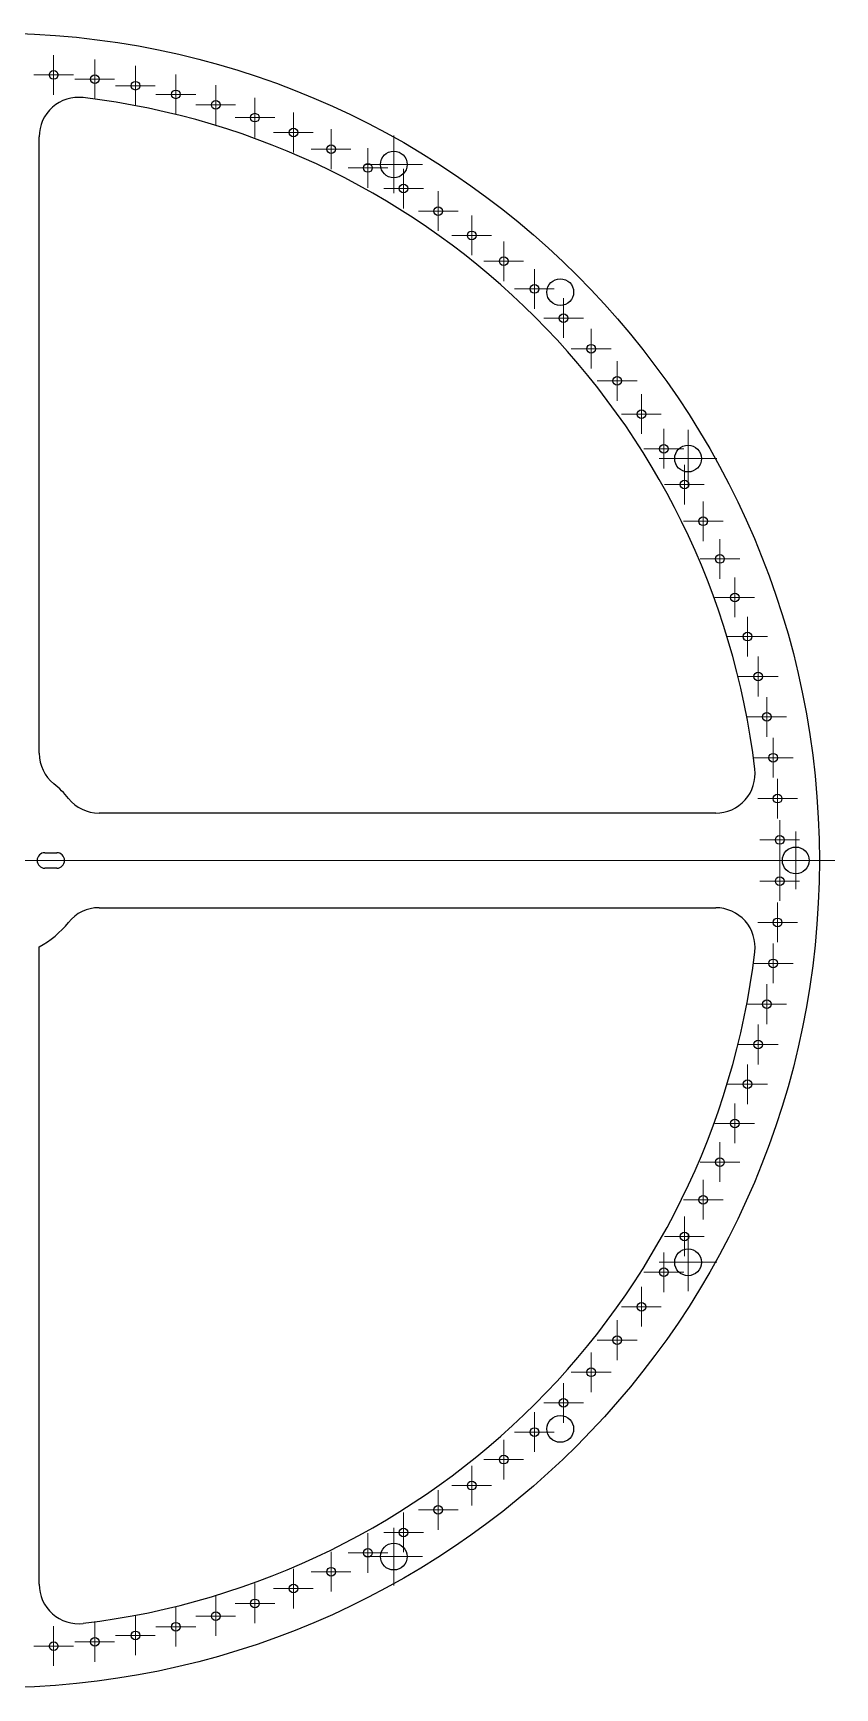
# Model space of a CAD drawing. Header units: inches. Extents: x 0 to 10.7, y 13.3 to 24.
# Drawn here: x 5.58 to 10.67, y 13.43 to 23.93 of the extents above; entities that cross this region are included whole.
import ezdxf

# ---------------------------------------------------------------- set-up
doc = ezdxf.new("R2010")
doc.units = ezdxf.units.IN
doc.header["$MEASUREMENT"] = 0

# ---------------------------------------------------------------- blocks, each defined once
blk = doc.blocks.new('SW_CENTERMARKSYMBOL_0')
at = {"color": 0, "linetype": 'Continuous', "lineweight": 18}
blk.add_line((0.197, 0), (5.348, 0), dxfattribs=at)
blk = doc.blocks.new('SW_CENTERMARKSYMBOL_1')
at = {"color": 0, "linetype": 'Continuous', "lineweight": 18}
for p, q in [((0, 0.098), (0, 0.183)), ((-0.098, 0), (-0.183, 0)), ((0, 0), (-0.098, 0)), ((0, 0), (0, 0.098)), ((0, 0), (0, -0.098)), ((0, 0), (0.098, 0)), ((0.098, 0), (0.183, 0)), ((0, -0.098), (0, -0.183))]:
    blk.add_line(p, q, dxfattribs=at)
blk = doc.blocks.new('SW_CENTERMARKSYMBOL_2')
at = {"color": 0, "linetype": 'Continuous', "lineweight": 18}
for p, q in [((0, 0.098), (0, 0.183)), ((-0.098, 0), (-0.183, 0)), ((0, 0), (-0.098, 0)), ((0, 0), (0, 0.098)), ((0, 0), (0, -0.098)), ((0, 0), (0.098, 0)), ((0.098, 0), (0.183, 0)), ((0, -0.098), (0, -0.183))]:
    blk.add_line(p, q, dxfattribs=at)
blk = doc.blocks.new('SW_CENTERMARKSYMBOL_3')
at = {"color": 0, "linetype": 'Continuous', "lineweight": 18}
for p, q in [((0, 0.098), (0, 0.183)), ((-0.098, 0), (-0.183, 0)), ((0, 0), (-0.098, 0)), ((0, 0), (0, 0.098)), ((0, 0), (0, -0.098)), ((0, 0), (0.098, 0)), ((0.098, 0), (0.183, 0)), ((0, -0.098), (0, -0.183))]:
    blk.add_line(p, q, dxfattribs=at)
blk = doc.blocks.new('SW_CENTERMARKSYMBOL_10')
at = {"color": 0, "linetype": 'Continuous', "lineweight": 18}
for p, q in [((0, 0.098), (0, 0.183)), ((-0.098, 0), (-0.183, 0)), ((0, 0), (-0.098, 0)), ((0, 0), (0, 0.098)), ((0, 0), (0, -0.098)), ((0, 0), (0.098, 0)), ((0.098, 0), (0.183, 0)), ((0, -0.098), (0, -0.183))]:
    blk.add_line(p, q, dxfattribs=at)
blk = doc.blocks.new('SW_CENTERMARKSYMBOL_11')
at = {"color": 0, "linetype": 'Continuous', "lineweight": 18}
for p, q in [((0, 0.098), (0, 0.183)), ((-0.098, 0), (-0.183, 0)), ((0, 0), (-0.098, 0)), ((0, 0), (0, 0.098)), ((0, 0), (0, -0.098)), ((0, 0), (0.098, 0)), ((0.098, 0), (0.183, 0)), ((0, -0.098), (0, -0.183))]:
    blk.add_line(p, q, dxfattribs=at)
blk = doc.blocks.new('SW_CENTERMARKSYMBOL_43')
at = {"color": 0, "linetype": 'Continuous', "lineweight": 18}
for p, q in [((0, 0.098), (0, 0.126)), ((-0.098, 0), (-0.126, 0)), ((0, 0), (-0.098, 0)), ((0, 0), (0, 0.098)), ((0, 0), (0, -0.098)), ((0, 0), (0.098, 0)), ((0.098, 0), (0.126, 0)), ((0, -0.098), (0, -0.126))]:
    blk.add_line(p, q, dxfattribs=at)
blk = doc.blocks.new('SW_CENTERMARKSYMBOL_44')
at = {"color": 0, "linetype": 'Continuous', "lineweight": 18}
for p, q in [((0, 0.098), (0, 0.126)), ((-0.098, 0), (-0.126, 0)), ((0, 0), (-0.098, 0)), ((0, 0), (0, 0.098)), ((0, 0), (0, -0.098)), ((0, 0), (0.098, 0)), ((0.098, 0), (0.126, 0)), ((0, -0.098), (0, -0.126))]:
    blk.add_line(p, q, dxfattribs=at)
blk = doc.blocks.new('SW_CENTERMARKSYMBOL_45')
at = {"color": 0, "linetype": 'Continuous', "lineweight": 18}
for p, q in [((0, 0.098), (0, 0.126)), ((-0.098, 0), (-0.126, 0)), ((0, 0), (-0.098, 0)), ((0, 0), (0, 0.098)), ((0, 0), (0, -0.098)), ((0, 0), (0.098, 0)), ((0.098, 0), (0.126, 0)), ((0, -0.098), (0, -0.126))]:
    blk.add_line(p, q, dxfattribs=at)
blk = doc.blocks.new('SW_CENTERMARKSYMBOL_46')
at = {"color": 0, "linetype": 'Continuous', "lineweight": 18}
for p, q in [((0, 0.098), (0, 0.126)), ((-0.098, 0), (-0.126, 0)), ((0, 0), (-0.098, 0)), ((0, 0), (0, 0.098)), ((0, 0), (0, -0.098)), ((0, 0), (0.098, 0)), ((0.098, 0), (0.126, 0)), ((0, -0.098), (0, -0.126))]:
    blk.add_line(p, q, dxfattribs=at)
blk = doc.blocks.new('SW_CENTERMARKSYMBOL_47')
at = {"color": 0, "linetype": 'Continuous', "lineweight": 18}
for p, q in [((0, 0.098), (0, 0.126)), ((-0.098, 0), (-0.126, 0)), ((0, 0), (-0.098, 0)), ((0, 0), (0, 0.098)), ((0, 0), (0, -0.098)), ((0, 0), (0.098, 0)), ((0.098, 0), (0.126, 0)), ((0, -0.098), (0, -0.126))]:
    blk.add_line(p, q, dxfattribs=at)
blk = doc.blocks.new('SW_CENTERMARKSYMBOL_48')
at = {"color": 0, "linetype": 'Continuous', "lineweight": 18}
for p, q in [((0, 0.098), (0, 0.126)), ((-0.098, 0), (-0.126, 0)), ((0, 0), (-0.098, 0)), ((0, 0), (0, 0.098)), ((0, 0), (0, -0.098)), ((0, 0), (0.098, 0)), ((0.098, 0), (0.126, 0)), ((0, -0.098), (0, -0.126))]:
    blk.add_line(p, q, dxfattribs=at)
blk = doc.blocks.new('SW_CENTERMARKSYMBOL_49')
at = {"color": 0, "linetype": 'Continuous', "lineweight": 18}
for p, q in [((0, 0.098), (0, 0.126)), ((-0.098, 0), (-0.126, 0)), ((0, 0), (-0.098, 0)), ((0, 0), (0, 0.098)), ((0, 0), (0, -0.098)), ((0, 0), (0.098, 0)), ((0.098, 0), (0.126, 0)), ((0, -0.098), (0, -0.126))]:
    blk.add_line(p, q, dxfattribs=at)
blk = doc.blocks.new('SW_CENTERMARKSYMBOL_50')
at = {"color": 0, "linetype": 'Continuous', "lineweight": 18}
for p, q in [((0, 0.098), (0, 0.126)), ((-0.098, 0), (-0.126, 0)), ((0, 0), (-0.098, 0)), ((0, 0), (0, 0.098)), ((0, 0), (0, -0.098)), ((0, 0), (0.098, 0)), ((0.098, 0), (0.126, 0)), ((0, -0.098), (0, -0.126))]:
    blk.add_line(p, q, dxfattribs=at)
blk = doc.blocks.new('SW_CENTERMARKSYMBOL_51')
at = {"color": 0, "linetype": 'Continuous', "lineweight": 18}
for p, q in [((0, 0.098), (0, 0.126)), ((-0.098, 0), (-0.126, 0)), ((0, 0), (-0.098, 0)), ((0, 0), (0, 0.098)), ((0, 0), (0, -0.098)), ((0, 0), (0.098, 0)), ((0.098, 0), (0.126, 0)), ((0, -0.098), (0, -0.126))]:
    blk.add_line(p, q, dxfattribs=at)
blk = doc.blocks.new('SW_CENTERMARKSYMBOL_52')
at = {"color": 0, "linetype": 'Continuous', "lineweight": 18}
for p, q in [((0, 0.098), (0, 0.126)), ((-0.098, 0), (-0.126, 0)), ((0, 0), (-0.098, 0)), ((0, 0), (0, 0.098)), ((0, 0), (0, -0.098)), ((0, 0), (0.098, 0)), ((0.098, 0), (0.126, 0)), ((0, -0.098), (0, -0.126))]:
    blk.add_line(p, q, dxfattribs=at)
blk = doc.blocks.new('SW_CENTERMARKSYMBOL_53')
at = {"color": 0, "linetype": 'Continuous', "lineweight": 18}
for p, q in [((0, 0.098), (0, 0.126)), ((-0.098, 0), (-0.126, 0)), ((0, 0), (-0.098, 0)), ((0, 0), (0, 0.098)), ((0, 0), (0, -0.098)), ((0, 0), (0.098, 0)), ((0.098, 0), (0.126, 0)), ((0, -0.098), (0, -0.126))]:
    blk.add_line(p, q, dxfattribs=at)
blk = doc.blocks.new('SW_CENTERMARKSYMBOL_54')
at = {"color": 0, "linetype": 'Continuous', "lineweight": 18}
for p, q in [((0, 0.098), (0, 0.126)), ((-0.098, 0), (-0.126, 0)), ((0, 0), (-0.098, 0)), ((0, 0), (0, 0.098)), ((0, 0), (0, -0.098)), ((0, 0), (0.098, 0)), ((0.098, 0), (0.126, 0)), ((0, -0.098), (0, -0.126))]:
    blk.add_line(p, q, dxfattribs=at)
blk = doc.blocks.new('SW_CENTERMARKSYMBOL_55')
at = {"color": 0, "linetype": 'Continuous', "lineweight": 18}
for p, q in [((0, 0.098), (0, 0.126)), ((-0.098, 0), (-0.126, 0)), ((0, 0), (-0.098, 0)), ((0, 0), (0, 0.098)), ((0, 0), (0, -0.098)), ((0, 0), (0.098, 0)), ((0.098, 0), (0.126, 0)), ((0, -0.098), (0, -0.126))]:
    blk.add_line(p, q, dxfattribs=at)
blk = doc.blocks.new('SW_CENTERMARKSYMBOL_56')
at = {"color": 0, "linetype": 'Continuous', "lineweight": 18}
for p, q in [((0, 0.098), (0, 0.126)), ((-0.098, 0), (-0.126, 0)), ((0, 0), (-0.098, 0)), ((0, 0), (0, 0.098)), ((0, 0), (0, -0.098)), ((0, 0), (0.098, 0)), ((0.098, 0), (0.126, 0)), ((0, -0.098), (0, -0.126))]:
    blk.add_line(p, q, dxfattribs=at)
blk = doc.blocks.new('SW_CENTERMARKSYMBOL_57')
at = {"color": 0, "linetype": 'Continuous', "lineweight": 18}
for p, q in [((0, 0.098), (0, 0.126)), ((-0.098, 0), (-0.126, 0)), ((0, 0), (-0.098, 0)), ((0, 0), (0, 0.098)), ((0, 0), (0, -0.098)), ((0, 0), (0.098, 0)), ((0.098, 0), (0.126, 0)), ((0, -0.098), (0, -0.126))]:
    blk.add_line(p, q, dxfattribs=at)
blk = doc.blocks.new('SW_CENTERMARKSYMBOL_58')
at = {"color": 0, "linetype": 'Continuous', "lineweight": 18}
for p, q in [((0, 0.098), (0, 0.126)), ((-0.098, 0), (-0.126, 0)), ((0, 0), (-0.098, 0)), ((0, 0), (0, 0.098)), ((0, 0), (0, -0.098)), ((0, 0), (0.098, 0)), ((0.098, 0), (0.126, 0)), ((0, -0.098), (0, -0.126))]:
    blk.add_line(p, q, dxfattribs=at)
blk = doc.blocks.new('SW_CENTERMARKSYMBOL_59')
at = {"color": 0, "linetype": 'Continuous', "lineweight": 18}
for p, q in [((0, 0.098), (0, 0.126)), ((-0.098, 0), (-0.126, 0)), ((0, 0), (-0.098, 0)), ((0, 0), (0, 0.098)), ((0, 0), (0, -0.098)), ((0, 0), (0.098, 0)), ((0.098, 0), (0.126, 0)), ((0, -0.098), (0, -0.126))]:
    blk.add_line(p, q, dxfattribs=at)
blk = doc.blocks.new('SW_CENTERMARKSYMBOL_60')
at = {"color": 0, "linetype": 'Continuous', "lineweight": 18}
for p, q in [((0, 0.098), (0, 0.126)), ((-0.098, 0), (-0.126, 0)), ((0, 0), (-0.098, 0)), ((0, 0), (0, 0.098)), ((0, 0), (0, -0.098)), ((0, 0), (0.098, 0)), ((0.098, 0), (0.126, 0)), ((0, -0.098), (0, -0.126))]:
    blk.add_line(p, q, dxfattribs=at)
blk = doc.blocks.new('SW_CENTERMARKSYMBOL_61')
at = {"color": 0, "linetype": 'Continuous', "lineweight": 18}
for p, q in [((0, 0.098), (0, 0.126)), ((-0.098, 0), (-0.126, 0)), ((0, 0), (-0.098, 0)), ((0, 0), (0, 0.098)), ((0, 0), (0, -0.098)), ((0, 0), (0.098, 0)), ((0.098, 0), (0.126, 0)), ((0, -0.098), (0, -0.126))]:
    blk.add_line(p, q, dxfattribs=at)
blk = doc.blocks.new('SW_CENTERMARKSYMBOL_62')
at = {"color": 0, "linetype": 'Continuous', "lineweight": 18}
for p, q in [((0, 0.098), (0, 0.126)), ((-0.098, 0), (-0.126, 0)), ((0, 0), (-0.098, 0)), ((0, 0), (0, 0.098)), ((0, 0), (0, -0.098)), ((0, 0), (0.098, 0)), ((0.098, 0), (0.126, 0)), ((0, -0.098), (0, -0.126))]:
    blk.add_line(p, q, dxfattribs=at)
blk = doc.blocks.new('SW_CENTERMARKSYMBOL_63')
at = {"color": 0, "linetype": 'Continuous', "lineweight": 18}
for p, q in [((0, 0.098), (0, 0.126)), ((-0.098, 0), (-0.126, 0)), ((0, 0), (-0.098, 0)), ((0, 0), (0, 0.098)), ((0, 0), (0, -0.098)), ((0, 0), (0.098, 0)), ((0.098, 0), (0.126, 0)), ((0, -0.098), (0, -0.126))]:
    blk.add_line(p, q, dxfattribs=at)
blk = doc.blocks.new('SW_CENTERMARKSYMBOL_64')
at = {"color": 0, "linetype": 'Continuous', "lineweight": 18}
for p, q in [((0, 0.098), (0, 0.126)), ((-0.098, 0), (-0.126, 0)), ((0, 0), (-0.098, 0)), ((0, 0), (0, 0.098)), ((0, 0), (0, -0.098)), ((0, 0), (0.098, 0)), ((0.098, 0), (0.126, 0)), ((0, -0.098), (0, -0.126))]:
    blk.add_line(p, q, dxfattribs=at)
blk = doc.blocks.new('SW_CENTERMARKSYMBOL_65')
at = {"color": 0, "linetype": 'Continuous', "lineweight": 18}
for p, q in [((0, 0.098), (0, 0.126)), ((-0.098, 0), (-0.126, 0)), ((0, 0), (-0.098, 0)), ((0, 0), (0, 0.098)), ((0, 0), (0, -0.098)), ((0, 0), (0.098, 0)), ((0.098, 0), (0.126, 0)), ((0, -0.098), (0, -0.126))]:
    blk.add_line(p, q, dxfattribs=at)
blk = doc.blocks.new('SW_CENTERMARKSYMBOL_66')
at = {"color": 0, "linetype": 'Continuous', "lineweight": 18}
for p, q in [((0, 0.098), (0, 0.126)), ((-0.098, 0), (-0.126, 0)), ((0, 0), (-0.098, 0)), ((0, 0), (0, 0.098)), ((0, 0), (0, -0.098)), ((0, 0), (0.098, 0)), ((0.098, 0), (0.126, 0)), ((0, -0.098), (0, -0.126))]:
    blk.add_line(p, q, dxfattribs=at)
blk = doc.blocks.new('SW_CENTERMARKSYMBOL_67')
at = {"color": 0, "linetype": 'Continuous', "lineweight": 18}
for p, q in [((0, 0.098), (0, 0.126)), ((-0.098, 0), (-0.126, 0)), ((0, 0), (-0.098, 0)), ((0, 0), (0, 0.098)), ((0, 0), (0, -0.098)), ((0, 0), (0.098, 0)), ((0.098, 0), (0.126, 0)), ((0, -0.098), (0, -0.126))]:
    blk.add_line(p, q, dxfattribs=at)
blk = doc.blocks.new('SW_CENTERMARKSYMBOL_68')
at = {"color": 0, "linetype": 'Continuous', "lineweight": 18}
for p, q in [((0, 0.098), (0, 0.126)), ((-0.098, 0), (-0.126, 0)), ((0, 0), (-0.098, 0)), ((0, 0), (0, 0.098)), ((0, 0), (0, -0.098)), ((0, 0), (0.098, 0)), ((0.098, 0), (0.126, 0)), ((0, -0.098), (0, -0.126))]:
    blk.add_line(p, q, dxfattribs=at)
blk = doc.blocks.new('SW_CENTERMARKSYMBOL_69')
at = {"color": 0, "linetype": 'Continuous', "lineweight": 18}
for p, q in [((0, 0.098), (0, 0.126)), ((-0.098, 0), (-0.126, 0)), ((0, 0), (-0.098, 0)), ((0, 0), (0, 0.098)), ((0, 0), (0, -0.098)), ((0, 0), (0.098, 0)), ((0.098, 0), (0.126, 0)), ((0, -0.098), (0, -0.126))]:
    blk.add_line(p, q, dxfattribs=at)
blk = doc.blocks.new('SW_CENTERMARKSYMBOL_70')
at = {"color": 0, "linetype": 'Continuous', "lineweight": 18}
for p, q in [((0, 0.098), (0, 0.126)), ((-0.098, 0), (-0.126, 0)), ((0, 0), (-0.098, 0)), ((0, 0), (0, 0.098)), ((0, 0), (0, -0.098)), ((0, 0), (0.098, 0)), ((0.098, 0), (0.126, 0)), ((0, -0.098), (0, -0.126))]:
    blk.add_line(p, q, dxfattribs=at)
blk = doc.blocks.new('SW_CENTERMARKSYMBOL_71')
at = {"color": 0, "linetype": 'Continuous', "lineweight": 18}
for p, q in [((0, 0.098), (0, 0.126)), ((-0.098, 0), (-0.126, 0)), ((0, 0), (-0.098, 0)), ((0, 0), (0, 0.098)), ((0, 0), (0, -0.098)), ((0, 0), (0.098, 0)), ((0.098, 0), (0.126, 0)), ((0, -0.098), (0, -0.126))]:
    blk.add_line(p, q, dxfattribs=at)
blk = doc.blocks.new('SW_CENTERMARKSYMBOL_72')
at = {"color": 0, "linetype": 'Continuous', "lineweight": 18}
for p, q in [((0, 0.098), (0, 0.126)), ((-0.098, 0), (-0.126, 0)), ((0, 0), (-0.098, 0)), ((0, 0), (0, 0.098)), ((0, 0), (0, -0.098)), ((0, 0), (0.098, 0)), ((0.098, 0), (0.126, 0)), ((0, -0.098), (0, -0.126))]:
    blk.add_line(p, q, dxfattribs=at)
blk = doc.blocks.new('SW_CENTERMARKSYMBOL_73')
at = {"color": 0, "linetype": 'Continuous', "lineweight": 18}
for p, q in [((0, 0.098), (0, 0.126)), ((-0.098, 0), (-0.126, 0)), ((0, 0), (-0.098, 0)), ((0, 0), (0, 0.098)), ((0, 0), (0, -0.098)), ((0, 0), (0.098, 0)), ((0.098, 0), (0.126, 0)), ((0, -0.098), (0, -0.126))]:
    blk.add_line(p, q, dxfattribs=at)
blk = doc.blocks.new('SW_CENTERMARKSYMBOL_74')
at = {"color": 0, "linetype": 'Continuous', "lineweight": 18}
for p, q in [((0, 0.098), (0, 0.126)), ((-0.098, 0), (-0.126, 0)), ((0, 0), (-0.098, 0)), ((0, 0), (0, 0.098)), ((0, 0), (0, -0.098)), ((0, 0), (0.098, 0)), ((0.098, 0), (0.126, 0)), ((0, -0.098), (0, -0.126))]:
    blk.add_line(p, q, dxfattribs=at)
blk = doc.blocks.new('SW_CENTERMARKSYMBOL_75')
at = {"color": 0, "linetype": 'Continuous', "lineweight": 18}
for p, q in [((0, 0.098), (0, 0.126)), ((-0.098, 0), (-0.126, 0)), ((0, 0), (-0.098, 0)), ((0, 0), (0, 0.098)), ((0, 0), (0, -0.098)), ((0, 0), (0.098, 0)), ((0.098, 0), (0.126, 0)), ((0, -0.098), (0, -0.126))]:
    blk.add_line(p, q, dxfattribs=at)
blk = doc.blocks.new('SW_CENTERMARKSYMBOL_76')
at = {"color": 0, "linetype": 'Continuous', "lineweight": 18}
for p, q in [((0, 0.098), (0, 0.126)), ((-0.098, 0), (-0.126, 0)), ((0, 0), (-0.098, 0)), ((0, 0), (0, 0.098)), ((0, 0), (0, -0.098)), ((0, 0), (0.098, 0)), ((0.098, 0), (0.126, 0)), ((0, -0.098), (0, -0.126))]:
    blk.add_line(p, q, dxfattribs=at)
blk = doc.blocks.new('SW_CENTERMARKSYMBOL_77')
at = {"color": 0, "linetype": 'Continuous', "lineweight": 18}
for p, q in [((0, 0.098), (0, 0.126)), ((-0.098, 0), (-0.126, 0)), ((0, 0), (-0.098, 0)), ((0, 0), (0, 0.098)), ((0, 0), (0, -0.098)), ((0, 0), (0.098, 0)), ((0.098, 0), (0.126, 0)), ((0, -0.098), (0, -0.126))]:
    blk.add_line(p, q, dxfattribs=at)
blk = doc.blocks.new('SW_CENTERMARKSYMBOL_78')
at = {"color": 0, "linetype": 'Continuous', "lineweight": 18}
for p, q in [((0, 0.098), (0, 0.126)), ((-0.098, 0), (-0.126, 0)), ((0, 0), (-0.098, 0)), ((0, 0), (0, 0.098)), ((0, 0), (0, -0.098)), ((0, 0), (0.098, 0)), ((0.098, 0), (0.126, 0)), ((0, -0.098), (0, -0.126))]:
    blk.add_line(p, q, dxfattribs=at)
blk = doc.blocks.new('SW_CENTERMARKSYMBOL_79')
at = {"color": 0, "linetype": 'Continuous', "lineweight": 18}
for p, q in [((0, 0.098), (0, 0.126)), ((-0.098, 0), (-0.126, 0)), ((0, 0), (-0.098, 0)), ((0, 0), (0, 0.098)), ((0, 0), (0, -0.098)), ((0, 0), (0.098, 0)), ((0.098, 0), (0.126, 0)), ((0, -0.098), (0, -0.126))]:
    blk.add_line(p, q, dxfattribs=at)
blk = doc.blocks.new('SW_CENTERMARKSYMBOL_80')
at = {"color": 0, "linetype": 'Continuous', "lineweight": 18}
for p, q in [((0, 0.098), (0, 0.126)), ((-0.098, 0), (-0.126, 0)), ((0, 0), (-0.098, 0)), ((0, 0), (0, 0.098)), ((0, 0), (0, -0.098)), ((0, 0), (0.098, 0)), ((0.098, 0), (0.126, 0)), ((0, -0.098), (0, -0.126))]:
    blk.add_line(p, q, dxfattribs=at)
blk = doc.blocks.new('SW_CENTERMARKSYMBOL_81')
at = {"color": 0, "linetype": 'Continuous', "lineweight": 18}
for p, q in [((0, 0.098), (0, 0.126)), ((-0.098, 0), (-0.126, 0)), ((0, 0), (-0.098, 0)), ((0, 0), (0, 0.098)), ((0, 0), (0, -0.098)), ((0, 0), (0.098, 0)), ((0.098, 0), (0.126, 0)), ((0, -0.098), (0, -0.126))]:
    blk.add_line(p, q, dxfattribs=at)
blk = doc.blocks.new('SW_CENTERMARKSYMBOL_82')
at = {"color": 0, "linetype": 'Continuous', "lineweight": 18}
for p, q in [((0, 0.098), (0, 0.126)), ((-0.098, 0), (-0.126, 0)), ((0, 0), (-0.098, 0)), ((0, 0), (0, 0.098)), ((0, 0), (0, -0.098)), ((0, 0), (0.098, 0)), ((0.098, 0), (0.126, 0)), ((0, -0.098), (0, -0.126))]:
    blk.add_line(p, q, dxfattribs=at)
blk = doc.blocks.new('SW_CENTERMARKSYMBOL_83')
at = {"color": 0, "linetype": 'Continuous', "lineweight": 18}
for p, q in [((0, 0.098), (0, 0.126)), ((-0.098, 0), (-0.126, 0)), ((0, 0), (-0.098, 0)), ((0, 0), (0, 0.098)), ((0, 0), (0, -0.098)), ((0, 0), (0.098, 0)), ((0.098, 0), (0.126, 0)), ((0, -0.098), (0, -0.126))]:
    blk.add_line(p, q, dxfattribs=at)
blk = doc.blocks.new('SW_CENTERMARKSYMBOL_84')
at = {"color": 0, "linetype": 'Continuous', "lineweight": 18}
for p, q in [((0, 0.098), (0, 0.126)), ((-0.098, 0), (-0.126, 0)), ((0, 0), (-0.098, 0)), ((0, 0), (0, 0.098)), ((0, 0), (0, -0.098)), ((0, 0), (0.098, 0)), ((0.098, 0), (0.126, 0)), ((0, -0.098), (0, -0.126))]:
    blk.add_line(p, q, dxfattribs=at)
blk = doc.blocks.new('SW_CENTERMARKSYMBOL_85')
at = {"color": 0, "linetype": 'Continuous', "lineweight": 18}
for p, q in [((0, 0.098), (0, 0.126)), ((-0.098, 0), (-0.126, 0)), ((0, 0), (-0.098, 0)), ((0, 0), (0, 0.098)), ((0, 0), (0, -0.098)), ((0, 0), (0.098, 0)), ((0.098, 0), (0.126, 0)), ((0, -0.098), (0, -0.126))]:
    blk.add_line(p, q, dxfattribs=at)
blk = doc.blocks.new('SW_CENTERMARKSYMBOL_86')
at = {"color": 0, "linetype": 'Continuous', "lineweight": 18}
for p, q in [((0, 0.098), (0, 0.126)), ((-0.098, 0), (-0.126, 0)), ((0, 0), (-0.098, 0)), ((0, 0), (0, 0.098)), ((0, 0), (0, -0.098)), ((0, 0), (0.098, 0)), ((0.098, 0), (0.126, 0)), ((0, -0.098), (0, -0.126))]:
    blk.add_line(p, q, dxfattribs=at)
blk = doc.blocks.new('SW_CENTERMARKSYMBOL_87')
at = {"color": 0, "linetype": 'Continuous', "lineweight": 18}
for p, q in [((0, 0.098), (0, 0.126)), ((-0.098, 0), (-0.126, 0)), ((0, 0), (-0.098, 0)), ((0, 0), (0, 0.098)), ((0, 0), (0, -0.098)), ((0, 0), (0.098, 0)), ((0.098, 0), (0.126, 0)), ((0, -0.098), (0, -0.126))]:
    blk.add_line(p, q, dxfattribs=at)
blk = doc.blocks.new('SW_CENTERMARKSYMBOL_88')
at = {"color": 0, "linetype": 'Continuous', "lineweight": 18}
for p, q in [((0, 0.098), (0, 0.126)), ((-0.098, 0), (-0.126, 0)), ((0, 0), (-0.098, 0)), ((0, 0), (0, 0.098)), ((0, 0), (0, -0.098)), ((0, 0), (0.098, 0)), ((0.098, 0), (0.126, 0)), ((0, -0.098), (0, -0.126))]:
    blk.add_line(p, q, dxfattribs=at)
blk = doc.blocks.new('SW_CENTERMARKSYMBOL_89')
at = {"color": 0, "linetype": 'Continuous', "lineweight": 18}
for p, q in [((0, 0.098), (0, 0.126)), ((-0.098, 0), (-0.126, 0)), ((0, 0), (-0.098, 0)), ((0, 0), (0, 0.098)), ((0, 0), (0, -0.098)), ((0, 0), (0.098, 0)), ((0.098, 0), (0.126, 0)), ((0, -0.098), (0, -0.126))]:
    blk.add_line(p, q, dxfattribs=at)
blk = doc.blocks.new('SW_CENTERMARKSYMBOL_90')
at = {"color": 0, "linetype": 'Continuous', "lineweight": 18}
for p, q in [((0, 0.098), (0, 0.126)), ((-0.098, 0), (-0.126, 0)), ((0, 0), (-0.098, 0)), ((0, 0), (0, 0.098)), ((0, 0), (0, -0.098)), ((0, 0), (0.098, 0)), ((0.098, 0), (0.126, 0)), ((0, -0.098), (0, -0.126))]:
    blk.add_line(p, q, dxfattribs=at)
blk = doc.blocks.new('SW_CENTERMARKSYMBOL_91')
at = {"color": 0, "linetype": 'Continuous', "lineweight": 18}
for p, q in [((0, 0.098), (0, 0.126)), ((-0.098, 0), (-0.126, 0)), ((0, 0), (-0.098, 0)), ((0, 0), (0, 0.098)), ((0, 0), (0, -0.098)), ((0, 0), (0.098, 0)), ((0.098, 0), (0.126, 0)), ((0, -0.098), (0, -0.126))]:
    blk.add_line(p, q, dxfattribs=at)
blk = doc.blocks.new('SW_CENTERMARKSYMBOL_92')
at = {"color": 0, "linetype": 'Continuous', "lineweight": 18}
for p, q in [((0, 0.098), (0, 0.126)), ((-0.098, 0), (-0.126, 0)), ((0, 0), (-0.098, 0)), ((0, 0), (0, 0.098)), ((0, 0), (0, -0.098)), ((0, 0), (0.098, 0)), ((0.098, 0), (0.126, 0)), ((0, -0.098), (0, -0.126))]:
    blk.add_line(p, q, dxfattribs=at)
blk = doc.blocks.new('SW_CENTERMARKSYMBOL_93')
at = {"color": 0, "linetype": 'Continuous', "lineweight": 18}
for p, q in [((0, 0.098), (0, 0.126)), ((-0.098, 0), (-0.126, 0)), ((0, 0), (-0.098, 0)), ((0, 0), (0, 0.098)), ((0, 0), (0, -0.098)), ((0, 0), (0.098, 0)), ((0.098, 0), (0.126, 0)), ((0, -0.098), (0, -0.126))]:
    blk.add_line(p, q, dxfattribs=at)
blk = doc.blocks.new('SW_CENTERMARKSYMBOL_94')
at = {"color": 0, "linetype": 'Continuous', "lineweight": 18}
for p, q in [((0, 0.098), (0, 0.126)), ((-0.098, 0), (-0.126, 0)), ((0, 0), (-0.098, 0)), ((0, 0), (0, 0.098)), ((0, 0), (0, -0.098)), ((0, 0), (0.098, 0)), ((0.098, 0), (0.126, 0)), ((0, -0.098), (0, -0.126))]:
    blk.add_line(p, q, dxfattribs=at)
blk = doc.blocks.new('SW_CENTERMARKSYMBOL_95')
at = {"color": 0, "linetype": 'Continuous', "lineweight": 18}
for p, q in [((0, 0.098), (0, 0.126)), ((-0.098, 0), (-0.126, 0)), ((0, 0), (-0.098, 0)), ((0, 0), (0, 0.098)), ((0, 0), (0, -0.098)), ((0, 0), (0.098, 0)), ((0.098, 0), (0.126, 0)), ((0, -0.098), (0, -0.126))]:
    blk.add_line(p, q, dxfattribs=at)
blk = doc.blocks.new('SW_CENTERMARKSYMBOL_96')
at = {"color": 0, "linetype": 'Continuous', "lineweight": 18}
for p, q in [((0, 0.098), (0, 0.126)), ((-0.098, 0), (-0.126, 0)), ((0, 0), (-0.098, 0)), ((0, 0), (0, 0.098)), ((0, 0), (0, -0.098)), ((0, 0), (0.098, 0)), ((0.098, 0), (0.126, 0)), ((0, -0.098), (0, -0.126))]:
    blk.add_line(p, q, dxfattribs=at)
blk = doc.blocks.new('SW_CENTERMARKSYMBOL_97')
at = {"color": 0, "linetype": 'Continuous', "lineweight": 18}
for p, q in [((0, 0.098), (0, 0.126)), ((-0.098, 0), (-0.126, 0)), ((0, 0), (-0.098, 0)), ((0, 0), (0, 0.098)), ((0, 0), (0, -0.098)), ((0, 0), (0.098, 0)), ((0.098, 0), (0.126, 0)), ((0, -0.098), (0, -0.126))]:
    blk.add_line(p, q, dxfattribs=at)
blk = doc.blocks.new('SW_CENTERMARKSYMBOL_98')
at = {"color": 0, "linetype": 'Continuous', "lineweight": 18}
for p, q in [((0, 0.098), (0, 0.126)), ((-0.098, 0), (-0.126, 0)), ((0, 0), (-0.098, 0)), ((0, 0), (0, 0.098)), ((0, 0), (0, -0.098)), ((0, 0), (0.098, 0)), ((0.098, 0), (0.126, 0)), ((0, -0.098), (0, -0.126))]:
    blk.add_line(p, q, dxfattribs=at)
blk = doc.blocks.new('SW_CENTERMARKSYMBOL_99')
at = {"color": 0, "linetype": 'Continuous', "lineweight": 18}
for p, q in [((0, 0.098), (0, 0.126)), ((-0.098, 0), (-0.126, 0)), ((0, 0), (-0.098, 0)), ((0, 0), (0, 0.098)), ((0, 0), (0, -0.098)), ((0, 0), (0.098, 0)), ((0.098, 0), (0.126, 0)), ((0, -0.098), (0, -0.126))]:
    blk.add_line(p, q, dxfattribs=at)
blk = doc.blocks.new('SW_CENTERMARKSYMBOL_100')
at = {"color": 0, "linetype": 'Continuous', "lineweight": 18}
for p, q in [((0, 0.098), (0, 0.126)), ((-0.098, 0), (-0.126, 0)), ((0, 0), (-0.098, 0)), ((0, 0), (0, 0.098)), ((0, 0), (0, -0.098)), ((0, 0), (0.098, 0)), ((0.098, 0), (0.126, 0)), ((0, -0.098), (0, -0.126))]:
    blk.add_line(p, q, dxfattribs=at)

msp = doc.modelspace()

# ---------------------------------------------------------------- linework, layer by layer
at = {"color": 7, "linetype": 'Continuous', "lineweight": 25}
for p, q in [((5.619, 19.356), (5.619, 23.268)), ((9.911, 18.976), (5.999, 18.976)), ((5.655, 18.725), (5.731, 18.725)), ((5.731, 18.626), (5.655, 18.626)), ((5.999, 18.376), (9.911, 18.376)), ((5.619, 14.083), (5.619, 18.127))]:
    msp.add_line(p, q, dxfattribs=at)
for centre, radius in [((5.319, 18.676), 5.25), ((5.711, 23.66), 0.0275), ((5.972, 23.633), 0.0275), ((6.23, 23.592), 0.0275), ((6.486, 23.537), 0.0275), ((6.739, 23.47), 0.0275), ((6.988, 23.389), 0.0275), ((7.232, 23.295), 0.0275), ((7.471, 23.189), 0.0275), ((7.869, 23.092), 0.085), ((7.705, 23.07), 0.0275), ((7.931, 22.939), 0.0275), ((8.151, 22.796), 0.0275), ((8.363, 22.642), 0.0275), ((8.566, 22.478), 0.0275), ((8.925, 22.282), 0.085), ((8.761, 22.302), 0.0275), ((8.946, 22.117), 0.0275), ((9.121, 21.923), 0.0275), ((9.286, 21.719), 0.0275), ((9.44, 21.508), 0.0275), ((9.582, 21.288), 0.0275), ((9.736, 21.226), 0.085), ((9.713, 21.061), 0.0275), ((9.832, 20.828), 0.0275), ((9.938, 20.589), 0.0275), ((10.032, 20.345), 0.0275), ((10.113, 20.096), 0.0275), ((10.181, 19.843), 0.0275), ((10.235, 19.587), 0.0275), ((10.276, 19.328), 0.0275), ((10.304, 19.068), 0.0275), ((10.317, 18.806), 0.0275), ((10.419, 18.676), 0.085), ((10.317, 18.545), 0.0275), ((10.304, 18.283), 0.0275), ((10.276, 18.023), 0.0275), ((10.235, 17.764), 0.0275), ((10.181, 17.508), 0.0275), ((10.113, 17.256), 0.0275), ((10.032, 17.007), 0.0275), ((9.938, 16.762), 0.0275), ((9.832, 16.523), 0.0275), ((9.713, 16.29), 0.0275), ((9.736, 16.126), 0.085), ((9.582, 16.063), 0.0275), ((9.44, 15.844), 0.0275), ((9.286, 15.632), 0.0275), ((9.121, 15.428), 0.0275), ((8.946, 15.234), 0.0275), ((8.925, 15.069), 0.085), ((8.761, 15.049), 0.0275), ((8.566, 14.874), 0.0275), ((8.363, 14.709), 0.0275), ((8.151, 14.555), 0.0275), ((7.931, 14.412), 0.0275), ((7.705, 14.282), 0.0275), ((7.869, 14.259), 0.085), ((7.471, 14.163), 0.0275), ((7.232, 14.056), 0.0275), ((6.988, 13.962), 0.0275), ((6.739, 13.881), 0.0275), ((6.23, 13.759), 0.0275), ((6.486, 13.814), 0.0275), ((5.711, 13.691), 0.0275), ((5.972, 13.718), 0.0275)]:
    msp.add_circle(centre, radius, dxfattribs=at)
for centre, radius, start, end in [((5.869, 23.268), 0.25, 83.1703, 180), ((5.319, 18.676), 4.875, 6.8297, 83.1703), ((5.869, 19.356), 0.25, 180, 231.0552), ((9.911, 19.226), 0.25, 270, 6.8297), ((5.319, 18.676), 0.625, 38.9448, 51.0552), ((5.999, 19.226), 0.25, 218.9448, 270), ((5.655, 18.676), 0.0492, 90, 270), ((5.731, 18.676), 0.0492, 270, 90), ((5.999, 18.126), 0.25, 90, 141.0552), ((9.911, 18.126), 0.25, 353.1703, 90), ((5.319, 18.676), 0.625, 298.6854, 321.0552), ((5.319, 18.676), 4.875, 276.8297, 353.1703), ((5.869, 14.083), 0.25, 180, 276.8297)]:
    msp.add_arc(centre, radius, start, end, dxfattribs=at)

# ---------------------------------------------------------------- block references
at = {"color": 7, "linetype": 'Continuous', "lineweight": 18}
for name, p in [('SW_CENTERMARKSYMBOL_0', (5.319, 18.676)), ('SW_CENTERMARKSYMBOL_43', (5.711, 23.66)), ('SW_CENTERMARKSYMBOL_44', (5.972, 23.633)), ('SW_CENTERMARKSYMBOL_45', (6.23, 23.592)), ('SW_CENTERMARKSYMBOL_46', (6.486, 23.537)), ('SW_CENTERMARKSYMBOL_47', (6.739, 23.47)), ('SW_CENTERMARKSYMBOL_48', (6.988, 23.389)), ('SW_CENTERMARKSYMBOL_49', (7.232, 23.295)), ('SW_CENTERMARKSYMBOL_50', (7.471, 23.189)), ('SW_CENTERMARKSYMBOL_10', (7.869, 23.092)), ('SW_CENTERMARKSYMBOL_51', (7.705, 23.07)), ('SW_CENTERMARKSYMBOL_52', (7.931, 22.939)), ('SW_CENTERMARKSYMBOL_53', (8.151, 22.796)), ('SW_CENTERMARKSYMBOL_54', (8.363, 22.642)), ('SW_CENTERMARKSYMBOL_55', (8.566, 22.478)), ('SW_CENTERMARKSYMBOL_56', (8.761, 22.302)), ('SW_CENTERMARKSYMBOL_57', (8.946, 22.117)), ('SW_CENTERMARKSYMBOL_58', (9.121, 21.923)), ('SW_CENTERMARKSYMBOL_59', (9.286, 21.719)), ('SW_CENTERMARKSYMBOL_60', (9.44, 21.508)), ('SW_CENTERMARKSYMBOL_61', (9.582, 21.288)), ('SW_CENTERMARKSYMBOL_11', (9.736, 21.226)), ('SW_CENTERMARKSYMBOL_62', (9.713, 21.061)), ('SW_CENTERMARKSYMBOL_63', (9.832, 20.828)), ('SW_CENTERMARKSYMBOL_64', (9.938, 20.589)), ('SW_CENTERMARKSYMBOL_65', (10.032, 20.345)), ('SW_CENTERMARKSYMBOL_66', (10.113, 20.096)), ('SW_CENTERMARKSYMBOL_67', (10.181, 19.843)), ('SW_CENTERMARKSYMBOL_68', (10.235, 19.587)), ('SW_CENTERMARKSYMBOL_69', (10.276, 19.328)), ('SW_CENTERMARKSYMBOL_70', (10.304, 19.068)), ('SW_CENTERMARKSYMBOL_71', (10.317, 18.806)), ('SW_CENTERMARKSYMBOL_1', (10.419, 18.676)), ('SW_CENTERMARKSYMBOL_72', (10.317, 18.545)), ('SW_CENTERMARKSYMBOL_73', (10.304, 18.283)), ('SW_CENTERMARKSYMBOL_74', (10.276, 18.023)), ('SW_CENTERMARKSYMBOL_75', (10.235, 17.764)), ('SW_CENTERMARKSYMBOL_76', (10.181, 17.508)), ('SW_CENTERMARKSYMBOL_77', (10.113, 17.256)), ('SW_CENTERMARKSYMBOL_78', (10.032, 17.007)), ('SW_CENTERMARKSYMBOL_79', (9.938, 16.762)), ('SW_CENTERMARKSYMBOL_80', (9.832, 16.523)), ('SW_CENTERMARKSYMBOL_81', (9.713, 16.29)), ('SW_CENTERMARKSYMBOL_2', (9.736, 16.126)), ('SW_CENTERMARKSYMBOL_82', (9.582, 16.063)), ('SW_CENTERMARKSYMBOL_83', (9.44, 15.844)), ('SW_CENTERMARKSYMBOL_84', (9.286, 15.632)), ('SW_CENTERMARKSYMBOL_85', (9.121, 15.428)), ('SW_CENTERMARKSYMBOL_86', (8.946, 15.234)), ('SW_CENTERMARKSYMBOL_87', (8.761, 15.049)), ('SW_CENTERMARKSYMBOL_88', (8.566, 14.874)), ('SW_CENTERMARKSYMBOL_89', (8.363, 14.709)), ('SW_CENTERMARKSYMBOL_90', (8.151, 14.555)), ('SW_CENTERMARKSYMBOL_91', (7.931, 14.412)), ('SW_CENTERMARKSYMBOL_92', (7.705, 14.282)), ('SW_CENTERMARKSYMBOL_3', (7.869, 14.259)), ('SW_CENTERMARKSYMBOL_93', (7.471, 14.163)), ('SW_CENTERMARKSYMBOL_94', (7.232, 14.056)), ('SW_CENTERMARKSYMBOL_95', (6.988, 13.962)), ('SW_CENTERMARKSYMBOL_96', (6.739, 13.881)), ('SW_CENTERMARKSYMBOL_98', (6.23, 13.759)), ('SW_CENTERMARKSYMBOL_97', (6.486, 13.814)), ('SW_CENTERMARKSYMBOL_100', (5.711, 13.691)), ('SW_CENTERMARKSYMBOL_99', (5.972, 13.718))]:
    msp.add_blockref(name, p, dxfattribs=at)

doc.saveas('drawing.dxf')
